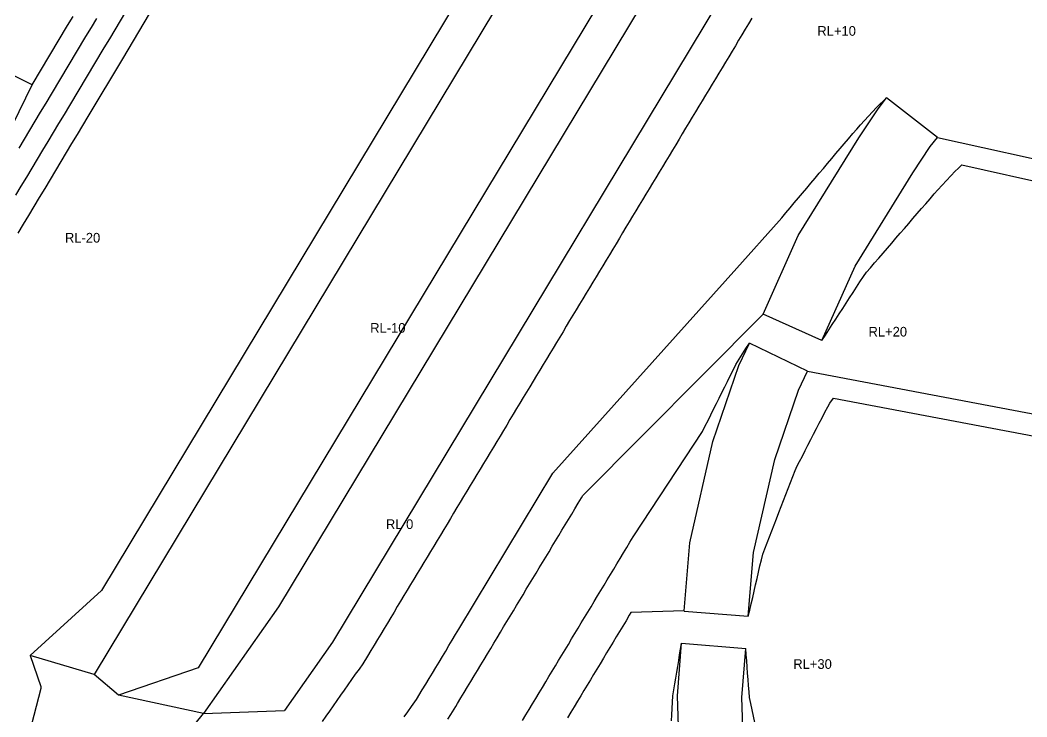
# Model space of a CAD drawing. Extents: x 115.113 to 115.1387, y -3.0991 to -3.0676.
# Drawn here: x 115.115996 to 115.120221, y -3.089755 to -3.086832 of the extents above; entities that cross this region are included whole.
import ezdxf

# ---------------------------------------------------------------- set-up
doc = ezdxf.new("R2010")
doc.units = 0
doc.header["$MEASUREMENT"] = 0
doc.layers.add('FeatureAttribs', color=7, linetype='Continuous')
doc.layers.add('HRS_SMT2_R1', color=7, linetype='Continuous')

# ---------------------------------------------------------------- blocks, each defined once
blk = doc.blocks.new('FEATURE')

msp = doc.modelspace()

# ---------------------------------------------------------------- linework, layer by layer
at = {"layer": 'HRS_SMT2_R1', "color": 3}
for points in [[(115.1190278, -3.0855546, -10), (115.1189955, -3.0858153, -10), (115.1167441, -3.0895501, -10), (115.1164085, -3.0896646, -10)], [(115.1201132, -3.0857166, 0), (115.1194066, -3.0859589, 0), (115.1173068, -3.0894423, 0), (115.1171054, -3.0897283, 0)], [(115.1184327, -3.0857488, -20), (115.1163372, -3.089225, -20), (115.1160386, -3.0894978, -20)], [(115.1159878, -3.0877267, -20), (115.1160104, -3.087689, -20), (115.116033, -3.0876513, -20), (115.1160556, -3.0876137, -20), (115.1160782, -3.087576, -20), (115.1161008, -3.0875383, -20), (115.1161234, -3.0875006, -20), (115.116146, -3.087463, -20), (115.1161686, -3.0874253, -20), (115.1161912, -3.0873876, -20), (115.1162138, -3.0873499, -20), (115.1162364, -3.0873123, -20), (115.116259, -3.0872746, -20), (115.1162817, -3.0872368, -20), (115.1164266, -3.0869949, -20), (115.1164492, -3.0869572, -20), (115.1164718, -3.0869195, -20), (115.1164944, -3.0868819, -20), (115.1165171, -3.0868442, -20), (115.1165397, -3.0868065, -20)], [(115.115992, -3.0873696, -10), (115.1160146, -3.0873319, -10), (115.1160372, -3.0872942, -10), (115.1160598, -3.0872565, -10), (115.1160824, -3.0872189, -10), (115.116105, -3.0871812, -10), (115.1161276, -3.0871435, -10), (115.1162726, -3.0869015, -10), (115.1162952, -3.0868638, -10), (115.1163178, -3.0868261, -10)], [(115.1176077, -3.0897556, 10), (115.1176232, -3.0897336, 10), (115.1176387, -3.0897116, 10), (115.1176589, -3.0896828, 10), (115.117684, -3.0896422, 10), (115.1176986, -3.089618, 10), (115.1177125, -3.0895949, 10), (115.1177264, -3.0895718, 10), (115.1177403, -3.0895488, 10), (115.1177542, -3.0895257, 10), (115.1177681, -3.0895026, 10), (115.117782, -3.0894795, 10), (115.1177959, -3.0894565, 10), (115.1178098, -3.0894334, 10), (115.1178237, -3.0894103, 10), (115.1178377, -3.0893873, 10), (115.1182319, -3.0887332, 10), (115.1190035, -3.0878731, 10), (115.1191816, -3.0876746, 10), (115.1191922, -3.0876613, 10), (115.1192097, -3.0876406, 10), (115.1192272, -3.0876199, 10), (115.1192447, -3.0875992, 10), (115.1192622, -3.0875785, 10), (115.1192797, -3.0875578, 10), (115.1192972, -3.0875371, 10), (115.1193147, -3.0875164, 10), (115.1193322, -3.0874957, 10), (115.1193497, -3.087475, 10), (115.1193672, -3.0874543, 10), (115.1193847, -3.0874336, 10), (115.1194022, -3.0874129, 10), (115.1194197, -3.0873922, 10), (115.1194372, -3.0873715, 10), (115.1194548, -3.0873507, 10), (115.1194723, -3.08733, 10), (115.1194903, -3.0873085, 10), (115.1195068, -3.0872903, 10), (115.1195233, -3.0872721, 10), (115.1195398, -3.0872539, 10), (115.1195562, -3.0872358, 10), (115.1195727, -3.0872176, 10), (115.1195896, -3.0871989, 10), (115.1196037, -3.0871853, 10), (115.1196179, -3.0871717, 10), (115.119632, -3.0871581, 10)], [(115.1198452, -3.0873245, 10), (115.1204291, -3.0874536, 10)], [(115.1185714, -3.0889956, 20), (115.1188596, -3.0885583, 20), (115.1188713, -3.0885349, 20), (115.1188829, -3.0885116, 20), (115.1188946, -3.0884882, 20), (115.1189062, -3.0884648, 20), (115.1189179, -3.0884414, 20), (115.1189295, -3.088418, 20), (115.1189412, -3.0883946, 20), (115.1189528, -3.0883712, 20), (115.1189645, -3.0883478, 20), (115.1189761, -3.0883244, 20), (115.1189878, -3.088301, 20), (115.1189997, -3.0882769, 20), (115.1190141, -3.0882541, 20), (115.1190282, -3.0882321, 20), (115.1190422, -3.08821, 20), (115.1190563, -3.0881879, 20)], [(115.1192998, -3.0883048, 20), (115.1204007, -3.0885133, 20)], [(115.1181043, -3.0897705, 20), (115.1181182, -3.0897474, 20), (115.1181321, -3.0897244, 20), (115.1181461, -3.0897013, 20), (115.11816, -3.0896782, 20), (115.1181739, -3.0896552, 20), (115.1181878, -3.0896321, 20), (115.1182017, -3.089609, 20), (115.1182153, -3.0895864, 20), (115.1182289, -3.0895639, 20), (115.1182425, -3.0895413, 20), (115.1182561, -3.0895188, 20), (115.1182697, -3.0894962, 20), (115.1182833, -3.0894737, 20), (115.1182969, -3.0894511, 20), (115.1183104, -3.0894286, 20), (115.118324, -3.089406, 20), (115.1183376, -3.0893835, 20), (115.1183512, -3.0893609, 20), (115.1183648, -3.0893383, 20), (115.1183784, -3.0893158, 20), (115.118392, -3.0892932, 20), (115.1184056, -3.0892707, 20), (115.1184192, -3.0892481, 20), (115.1184328, -3.0892256, 20), (115.1184464, -3.089203, 20), (115.11846, -3.0891805, 20), (115.1184736, -3.0891579, 20), (115.1184872, -3.0891354, 20), (115.1185008, -3.0891128, 20), (115.1185144, -3.0890903, 20), (115.118528, -3.0890677, 20), (115.1185416, -3.0890451, 20), (115.1185551, -3.0890226, 20), (115.1185688, -3.089, 20), (115.1185714, -3.0889956, 20)], [(115.1187294, -3.0897726, 30), (115.1187308, -3.0897465, 30), (115.1187322, -3.0897203, 30), (115.1187336, -3.0896942, 30), (115.1187349, -3.0896669, 30), (115.1187391, -3.0896414, 30), (115.1187432, -3.089617, 30), (115.1187473, -3.0895927, 30), (115.1187515, -3.0895683, 30), (115.1187556, -3.089544, 30), (115.1187597, -3.0895196, 30), (115.1187638, -3.0894952, 30), (115.1187679, -3.0894709, 30), (115.1187721, -3.0894465, 30)], [(115.1190791, -3.0897792, 30), (115.1190737, -3.0897526, 30), (115.1190683, -3.0897259, 30), (115.1190629, -3.0896993, 30), (115.1190576, -3.0896746, 30), (115.1190554, -3.0896505, 30), (115.1190533, -3.0896245, 30), (115.1190513, -3.0895986, 30), (115.1190492, -3.0895726, 30), (115.1190472, -3.0895466, 30), (115.1190451, -3.0895206, 30), (115.1190431, -3.0894946, 30), (115.119041, -3.0894686, 30)]]:
    msp.add_polyline3d(points, dxfattribs=at)
at = {"layer": 'HRS_SMT2_R1', "color": 1}
for points in [[(115.1186878, -3.0856279, -10), (115.1163066, -3.089578, -10)], [(115.1191794, -3.0855983, 0), (115.119146, -3.0858679, 0), (115.117081, -3.0892935, 0), (115.1167655, -3.0897413, 0)], [(115.1159786, -3.087567, -10), (115.1160012, -3.0875293, -10), (115.1160238, -3.0874916, -10), (115.1160464, -3.0874539, -10), (115.116069, -3.0874163, -10), (115.1160916, -3.0873786, -10), (115.1161142, -3.0873409, -10), (115.1161368, -3.0873032, -10), (115.1161594, -3.0872656, -10), (115.116182, -3.0872279, -10), (115.1162046, -3.0871902, -10), (115.1163496, -3.0869482, -10), (115.1163722, -3.0869105, -10), (115.1163948, -3.0868728, -10), (115.1164174, -3.0868352, -10), (115.11644, -3.0867975, -10)], [(115.1160469, -3.0871036, 0), (115.1161956, -3.0868548, 0), (115.1162182, -3.0868171, 0)], [(115.119067, -3.0868244, 10), (115.1190531, -3.0868475, 10), (115.1190392, -3.0868706, 10), (115.1190253, -3.0868936, 10), (115.1190114, -3.0869167, 10), (115.1189975, -3.0869398, 10), (115.1189836, -3.0869628, 10), (115.1189697, -3.0869859, 10), (115.1189558, -3.087009, 10), (115.1189419, -3.0870321, 10), (115.118928, -3.0870551, 10), (115.1189141, -3.0870782, 10), (115.1189002, -3.0871013, 10), (115.1188863, -3.0871243, 10), (115.1188724, -3.0871474, 10), (115.1188584, -3.0871705, 10), (115.1188445, -3.0871935, 10), (115.1188306, -3.0872166, 10), (115.1188167, -3.0872397, 10), (115.1188028, -3.0872628, 10), (115.1187889, -3.0872858, 10), (115.118775, -3.0873089, 10), (115.1187611, -3.087332, 10), (115.1187472, -3.087355, 10), (115.1187333, -3.0873781, 10), (115.1187194, -3.0874012, 10), (115.1187055, -3.0874242, 10), (115.1186916, -3.0874473, 10), (115.1186777, -3.0874704, 10), (115.1186638, -3.0874934, 10), (115.1186499, -3.0875165, 10), (115.1186359, -3.0875396, 10), (115.118622, -3.0875626, 10), (115.1186081, -3.0875857, 10), (115.1185942, -3.0876088, 10), (115.1185803, -3.0876319, 10), (115.1185664, -3.0876549, 10), (115.1185525, -3.087678, 10), (115.1185386, -3.0877011, 10), (115.1185247, -3.0877241, 10), (115.1185108, -3.0877472, 10), (115.1184969, -3.0877703, 10), (115.118483, -3.0877933, 10), (115.1184691, -3.0878164, 10), (115.1184552, -3.0878395, 10), (115.1184413, -3.0878625, 10), (115.1184273, -3.0878856, 10), (115.1184134, -3.0879087, 10), (115.1183995, -3.0879318, 10), (115.1183856, -3.0879548, 10), (115.1183717, -3.0879779, 10), (115.1183578, -3.088001, 10), (115.1183439, -3.088024, 10), (115.11833, -3.0880471, 10), (115.1183161, -3.0880702, 10), (115.1183022, -3.0880932, 10), (115.1182883, -3.0881163, 10), (115.1182744, -3.0881394, 10), (115.1182605, -3.0881624, 10), (115.1182466, -3.0881855, 10), (115.1182327, -3.0882086, 10), (115.1182188, -3.0882316, 10), (115.1182048, -3.0882547, 10), (115.1181909, -3.0882778, 10), (115.118177, -3.0883009, 10), (115.1181631, -3.0883239, 10), (115.1181492, -3.088347, 10), (115.1181353, -3.0883701, 10), (115.1181214, -3.0883931, 10), (115.1181075, -3.0884162, 10), (115.1180936, -3.0884393, 10), (115.1180797, -3.0884623, 10), (115.1180658, -3.0884854, 10), (115.1180519, -3.0885085, 10), (115.118038, -3.0885315, 10), (115.1180241, -3.0885546, 10), (115.1180102, -3.0885777, 10), (115.1179963, -3.0886008, 10), (115.1179823, -3.0886238, 10), (115.1179684, -3.0886469, 10), (115.1179545, -3.08867, 10), (115.1179406, -3.088693, 10), (115.1179267, -3.0887161, 10), (115.1179128, -3.0887392, 10), (115.1178989, -3.0887622, 10), (115.117885, -3.0887853, 10), (115.1178711, -3.0888084, 10), (115.1178572, -3.0888314, 10), (115.1178433, -3.0888545, 10), (115.1178294, -3.0888776, 10), (115.1178155, -3.0889006, 10), (115.1178016, -3.0889237, 10), (115.1177877, -3.0889468, 10), (115.1177738, -3.0889699, 10), (115.1177598, -3.0889929, 10), (115.1177459, -3.089016, 10), (115.117732, -3.0890391, 10), (115.1177181, -3.0890621, 10), (115.1177042, -3.0890852, 10), (115.1176903, -3.0891083, 10), (115.1176764, -3.0891313, 10), (115.1176625, -3.0891544, 10), (115.1176486, -3.0891775, 10), (115.1176347, -3.0892005, 10), (115.1176208, -3.0892236, 10), (115.1176069, -3.0892467, 10), (115.117593, -3.0892698, 10), (115.1175791, -3.0892928, 10), (115.1175652, -3.0893159, 10), (115.1175513, -3.089339, 10), (115.1175373, -3.089362, 10), (115.1175234, -3.0893851, 10), (115.1175095, -3.0894082, 10), (115.1174956, -3.0894312, 10), (115.1174817, -3.0894543, 10), (115.1174678, -3.0894774, 10), (115.1174539, -3.0895004, 10), (115.1174339, -3.0895328, 10), (115.1174184, -3.0895548, 10), (115.1174029, -3.0895768, 10), (115.1173874, -3.0895988, 10), (115.1173719, -3.0896208, 10), (115.1173565, -3.0896428, 10), (115.117341, -3.0896648, 10), (115.1173255, -3.0896868, 10), (115.11731, -3.0897088, 10), (115.1172945, -3.0897308, 10), (115.117279, -3.0897528, 10), (115.1172635, -3.0897748, 10)], [(115.1193607, -3.0881766, 20), (115.1193752, -3.0881542, 20), (115.1193897, -3.0881319, 20), (115.1194043, -3.0881096, 20), (115.1194188, -3.0880872, 20), (115.1194334, -3.0880649, 20), (115.1194479, -3.0880426, 20), (115.1194625, -3.0880203, 20), (115.119477, -3.0879979, 20), (115.1194915, -3.0879756, 20), (115.1195061, -3.0879533, 20), (115.1195206, -3.0879309, 20), (115.1195352, -3.0879086, 20), (115.1195482, -3.0878896, 20), (115.1195642, -3.087872, 20), (115.119582, -3.0878512, 20), (115.1195999, -3.0878305, 20), (115.1196178, -3.0878098, 20), (115.1196357, -3.087789, 20), (115.1196536, -3.0877683, 20), (115.1196714, -3.0877476, 20), (115.1196893, -3.0877268, 20), (115.1197072, -3.0877061, 20), (115.1197251, -3.0876853, 20), (115.1197429, -3.0876646, 20), (115.1197608, -3.0876439, 20), (115.1197787, -3.0876231, 20), (115.1197966, -3.0876024, 20), (115.1198145, -3.0875817, 20), (115.1198323, -3.0875609, 20), (115.1198478, -3.0875439, 20), (115.1198659, -3.0875243, 20), (115.119884, -3.0875048, 20), (115.1199021, -3.0874852, 20), (115.1199201, -3.0874657, 20), (115.1199322, -3.0874544, 20), (115.1199478, -3.0874398, 20)], [(115.1199478, -3.0874398, 20), (115.1203353, -3.0875255, 20)], [(115.1177913, -3.0897654, 20), (115.1178038, -3.0897451, 20), (115.1178172, -3.0897234, 20), (115.1178245, -3.0897113, 20), (115.1178318, -3.0896991, 20), (115.1178457, -3.089676, 20), (115.1178596, -3.089653, 20), (115.1178735, -3.0896299, 20), (115.1178875, -3.0896069, 20), (115.1179014, -3.0895838, 20), (115.1179153, -3.0895607, 20), (115.1179292, -3.0895376, 20), (115.1179431, -3.0895146, 20), (115.117957, -3.0894915, 20), (115.1179709, -3.0894684, 20), (115.1179845, -3.0894459, 20), (115.1179981, -3.0894233, 20), (115.1180117, -3.0894007, 20), (115.1180253, -3.0893782, 20), (115.1180389, -3.0893556, 20), (115.1180525, -3.0893331, 20), (115.1180661, -3.0893105, 20), (115.1180797, -3.089288, 20), (115.1180933, -3.0892654, 20), (115.1181069, -3.0892429, 20), (115.1181204, -3.0892203, 20), (115.118134, -3.0891978, 20), (115.1181476, -3.0891752, 20), (115.1181612, -3.0891527, 20), (115.1181748, -3.0891301, 20), (115.1181884, -3.0891076, 20), (115.118202, -3.089085, 20), (115.1182156, -3.0890624, 20), (115.1182292, -3.0890399, 20), (115.1182428, -3.0890173, 20), (115.1182564, -3.0889948, 20), (115.11827, -3.0889722, 20), (115.1182836, -3.0889497, 20), (115.1182972, -3.0889271, 20), (115.1183108, -3.0889046, 20), (115.1183244, -3.088882, 20), (115.118338, -3.0888595, 20), (115.1183516, -3.0888369, 20), (115.1183575, -3.0888271, 20), (115.1191145, -3.0880655, 20)], [(115.119052, -3.0893335, 30), (115.1190581, -3.0893071, 30), (115.1190642, -3.0892807, 30), (115.1190703, -3.0892543, 30), (115.1190764, -3.0892279, 30), (115.1190825, -3.0892015, 30), (115.1190886, -3.0891752, 30), (115.1190947, -3.0891488, 30), (115.1191008, -3.0891224, 30), (115.1191069, -3.089096, 30), (115.1191127, -3.0890724, 30), (115.1191218, -3.0890499, 30), (115.1191316, -3.0890247, 30), (115.1191413, -3.0889995, 30), (115.119151, -3.0889743, 30), (115.1191608, -3.0889491, 30), (115.1191705, -3.0889239, 30), (115.1191802, -3.0888987, 30), (115.1191899, -3.0888734, 30), (115.1191997, -3.0888482, 30), (115.1192094, -3.088823, 30), (115.1192191, -3.0887978, 30), (115.1192289, -3.0887726, 30), (115.1192386, -3.0887474, 30), (115.1192483, -3.0887222, 30), (115.1192569, -3.0887021, 30), (115.119267, -3.0886841, 30), (115.1192788, -3.0886611, 30), (115.1192906, -3.0886382, 30), (115.1193024, -3.0886152, 30), (115.1193142, -3.0885922, 30), (115.1193261, -3.0885692, 30), (115.1193379, -3.0885463, 30), (115.1193497, -3.0885233, 30), (115.1193615, -3.0885003, 30), (115.1193733, -3.0884773, 30), (115.1193851, -3.0884543, 30), (115.1193943, -3.0884392, 30), (115.1194101, -3.0884177, 30)], [(115.1194101, -3.0884177, 30), (115.120304, -3.088587, 30)], [(115.1187831, -3.0893112, 30), (115.1185594, -3.0893177, 30), (115.1185524, -3.0893293, 30), (115.1185389, -3.0893519, 30), (115.1185253, -3.0893744, 30), (115.1185117, -3.089397, 30), (115.1184981, -3.0894195, 30), (115.1184845, -3.089442, 30), (115.1184709, -3.0894646, 30), (115.1184573, -3.0894872, 30), (115.1184437, -3.0895097, 30), (115.1184301, -3.0895323, 30), (115.1184165, -3.0895548, 30), (115.1184029, -3.0895774, 30), (115.1183893, -3.0896, 30), (115.1183757, -3.0896225, 30), (115.1183621, -3.089645, 30), (115.1183485, -3.0896676, 30), (115.1183349, -3.0896902, 30), (115.118321, -3.0897132, 30), (115.1183071, -3.0897363, 30), (115.1182932, -3.0897594, 30)]]:
    msp.add_polyline3d(points, dxfattribs=at)
at = {"layer": 'HRS_SMT2_R1', "color": 4}
for points in [[(115.1160469, -3.0871036, 0), (115.1157644, -3.0869633, 0)], [(115.1155851, -3.0880477, -10), (115.1160469, -3.0871036, 0)], [(115.1191145, -3.0880655, 20), (115.1192615, -3.0877362, 16.5589886), (115.1195155, -3.0873255, 11.9479675), (115.1195964, -3.0872043, 10.5567551), (115.119632, -3.0871581, 10)], [(115.1198452, -3.0873245, 10), (115.119632, -3.0871581, 10)], [(115.1193607, -3.0881766, 20), (115.1195002, -3.0878639, 16.5183468), (115.1197422, -3.0874727, 11.8375359), (115.1198153, -3.0873632, 10.4979839), (115.1198452, -3.0873245, 10)], [(115.1193607, -3.0881766, 20), (115.1191145, -3.0880655, 20)], [(115.1187831, -3.0893112, 30), (115.1188065, -3.0890249, 27.4835911), (115.1189027, -3.0886007, 23.714941), (115.1190117, -3.0882818, 20.8313465), (115.1190563, -3.0881879, 20)], [(115.1192998, -3.0883048, 20), (115.1190563, -3.0881879, 20)], [(115.119052, -3.0893335, 30), (115.1190739, -3.0890664, 27.4835911), (115.1191626, -3.0886751, 23.714941), (115.1192619, -3.0883847, 20.8313465), (115.1192998, -3.0883048, 20)], [(115.1187831, -3.0893113, 30), (115.119052, -3.0893335, 30)], [(115.1189332, -3.0906614, 42), (115.1187745, -3.0902671, 37.907486), (115.1187541, -3.0896673, 32.1321526), (115.1187721, -3.0894465, 30)], [(115.1187721, -3.0894465, 30), (115.119041, -3.0894686, 30)], [(115.1191833, -3.0905596, 42), (115.1190426, -3.0902099, 37.907486), (115.1190243, -3.0896738, 32.1321526), (115.119041, -3.0894686, 30)]]:
    msp.add_polyline3d(points, dxfattribs=at)
at = {"layer": 'HRS_SMT2_R1', "color": 6}
msp.add_polyline3d([(115.1166908, -3.0898347, 0), (115.1167655, -3.0897413, 0), (115.1164085, -3.0896646, -10), (115.1163066, -3.089578, -10), (115.1160386, -3.0894978, -20), (115.1160838, -3.0896285, -20), (115.1160826, -3.0896346, -20), (115.1160833, -3.0896357, -20), (115.1160163, -3.0898955, -20)], dxfattribs=at)
at = {"layer": 'HRS_SMT2_R1', "color": 18}
msp.add_polyline3d([(115.1167655, -3.0897413, 0), (115.1171054, -3.0897283, 0)], dxfattribs=at)

# ---------------------------------------------------------------- block references
at = {"layer": 'FeatureAttribs'}
ref = msp.add_blockref('FEATURE', (115.1193417, -3.086898, 10), dxfattribs=at)
ref.add_attrib('NAME', 'RL+10', (115.1193417, -3.086898, 10), dxfattribs={"height": 0.00004066})
ref = msp.add_blockref('FEATURE', (115.1161843, -3.0877656, -20), dxfattribs=at)
ref.add_attrib('NAME', 'RL-20', (115.1161843, -3.0877656, -20), dxfattribs={"height": 0.00004066})
ref = msp.add_blockref('FEATURE', (115.1174653, -3.0881439, -10), dxfattribs=at)
ref.add_attrib('NAME', 'RL-10', (115.1174653, -3.0881439, -10), dxfattribs={"height": 0.00004066})
ref = msp.add_blockref('FEATURE', (115.1195563, -3.0881598, 20), dxfattribs=at)
ref.add_attrib('NAME', 'RL+20', (115.1195563, -3.0881598, 20), dxfattribs={"height": 0.00004066})
ref = msp.add_blockref('FEATURE', (115.1175313, -3.0889674), dxfattribs=at)
ref.add_attrib('NAME', 'RL 0', (115.1175313, -3.0889674), dxfattribs={"height": 0.00004066})
ref = msp.add_blockref('FEATURE', (115.1192407, -3.0895541, 30), dxfattribs=at)
ref.add_attrib('NAME', 'RL+30', (115.1192407, -3.0895541, 30), dxfattribs={"height": 0.00004066})

doc.saveas('drawing.dxf')
